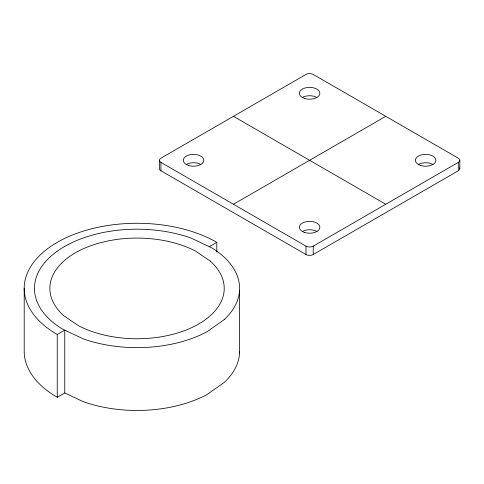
<?xml version="1.0" encoding="UTF-8"?>
<svg xmlns="http://www.w3.org/2000/svg" width="484" height="484" viewBox="0 0 484 484"><rect width="100%" height="100%" fill="white"/><g stroke="black" fill="none" stroke-linecap="round" stroke-linejoin="round"><path stroke-width="0.73" d="M233.451 204.26L385.766 116.323M57.245 397.291L57.245 334.48L64.765 330.136L64.765 392.954L57.245 397.291A112.832 65.14 0 0 1 24.2 351.233L24.2 288.416M209.294 246.695L216.814 242.357L216.814 252.079M160.924 162.382L305.985 246.132A5.13 2.958 0 0 0 313.239 246.132L458.3 162.382A5.13 2.958 0 0 0 458.3 158.195L313.239 74.445A5.13 2.958 0 0 0 305.985 74.445L160.924 158.195A5.13 2.958 0 0 0 160.924 162.382L160.924 170.761L305.985 254.511A5.13 2.958 0 0 0 313.239 254.511L458.3 170.761A5.13 2.958 0 0 0 459.625 167.9M64.765 392.954L82.939 401.551A102.572 59.217 0 0 0 207.219 394.418L224.183 382.457A102.572 59.217 0 0 0 239.604 351.65M233.451 116.323L385.766 204.26M459.8 160.289L459.8 168.662M458.3 162.382L458.3 170.761M313.239 246.132L313.239 254.511M305.985 246.132L305.985 254.511M239.556 290.303L239.556 353.114M159.417 160.289L159.417 168.662A5.13 2.958 0 0 0 160.924 170.761M186.31 164.475A10.255 5.923 0 0 1 200.812 164.475M418.406 164.475A10.255 5.923 0 0 1 432.914 164.475M302.355 97.478A10.255 5.923 0 0 1 316.863 97.478M302.452 231.425A10.255 5.923 0 0 1 316.959 231.533M57.245 334.48A112.832 65.14 0 0 1 57.245 242.357A112.832 65.14 0 0 1 216.814 242.357M224.183 319.646L207.219 331.607A102.572 59.217 0 0 1 82.939 338.733L62.23 328.939A102.572 59.217 0 0 1 57.681 250.887A102.572 59.217 0 0 1 191.119 238.098L211.835 247.899A102.572 59.217 0 0 1 224.183 319.646M210.237 261.082L195.488 251.069A87.187 50.336 0 0 0 80.525 250.083A87.187 50.336 0 0 0 63.821 315.756L78.571 325.762A87.187 50.336 0 0 0 193.533 326.754A87.187 50.336 0 0 0 210.237 261.082M188.433 165.419A10.255 5.923 0 0 0 203.818 160.289A10.255 5.923 0 0 0 188.433 155.158A10.255 5.923 0 0 0 188.433 165.419M304.363 232.381A10.255 5.923 0 0 0 319.87 227.371A10.255 5.923 0 0 0 304.599 222.12A10.255 5.923 0 0 0 304.363 232.381M304.484 98.415A10.255 5.923 0 0 0 319.87 93.291A10.255 5.923 0 0 0 304.484 88.161A10.255 5.923 0 0 0 304.484 98.415M420.529 165.419A10.255 5.923 0 0 0 435.915 160.289A10.255 5.923 0 0 0 420.529 155.158A10.255 5.923 0 0 0 420.529 165.419"/></g></svg>
